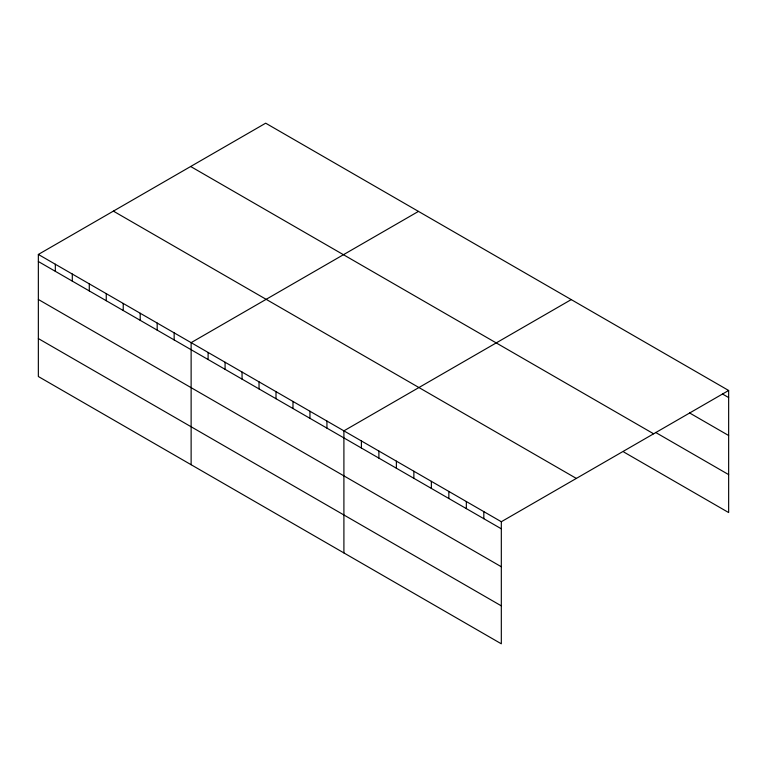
<?xml version="1.0" encoding="UTF-8"?>
<svg xmlns="http://www.w3.org/2000/svg" width="767" height="767" viewBox="0 0 767 767"><rect width="100%" height="100%" fill="white"/><g stroke="black" fill="none" stroke-linecap="round" stroke-linejoin="round"><path stroke-width="1.15" d="M38.35 254.443L501.321 521.733L501.321 643.81L38.35 376.52L38.35 254.443L265.679 123.19L728.65 390.48L728.65 512.557L623.715 451.974M418.466 211.395L191.127 342.648L191.127 464.725M571.242 299.6L343.904 430.853L343.904 552.93M501.321 521.733L728.65 390.48M722.476 393.998L728.65 397.555M689.552 412.934L728.65 435.512M655.603 432.435L728.65 474.61M190.667 166.506L653.628 433.796M113.372 211.126L576.333 478.416M38.35 261.518L501.321 528.808M38.35 299.466L501.321 566.755M38.35 338.563L501.321 605.863M483.824 511.637L483.824 518.713M466.336 501.532L466.336 508.617M448.848 491.436L448.848 498.512M431.361 481.34L431.361 488.416M413.864 471.245L413.864 478.32M396.376 461.149L396.376 468.225M378.888 451.044L378.888 458.129M361.401 440.948L361.401 448.024M326.934 421.054L326.934 428.13M309.954 411.246L309.954 418.331M292.984 401.448L292.984 408.523M276.005 391.649L276.005 398.725M259.035 381.851L259.035 388.927M242.056 372.053L242.056 379.128M225.076 362.245L225.076 369.32M208.106 352.446L208.106 359.522M174.157 332.849L174.157 339.925M157.177 323.041L157.177 330.126M140.198 313.243L140.198 320.318M123.228 303.444L123.228 310.52M106.249 293.646L106.249 300.722M89.279 283.838L89.279 290.923M72.299 274.04L72.299 281.115M55.329 264.241L55.329 271.317"/></g></svg>
